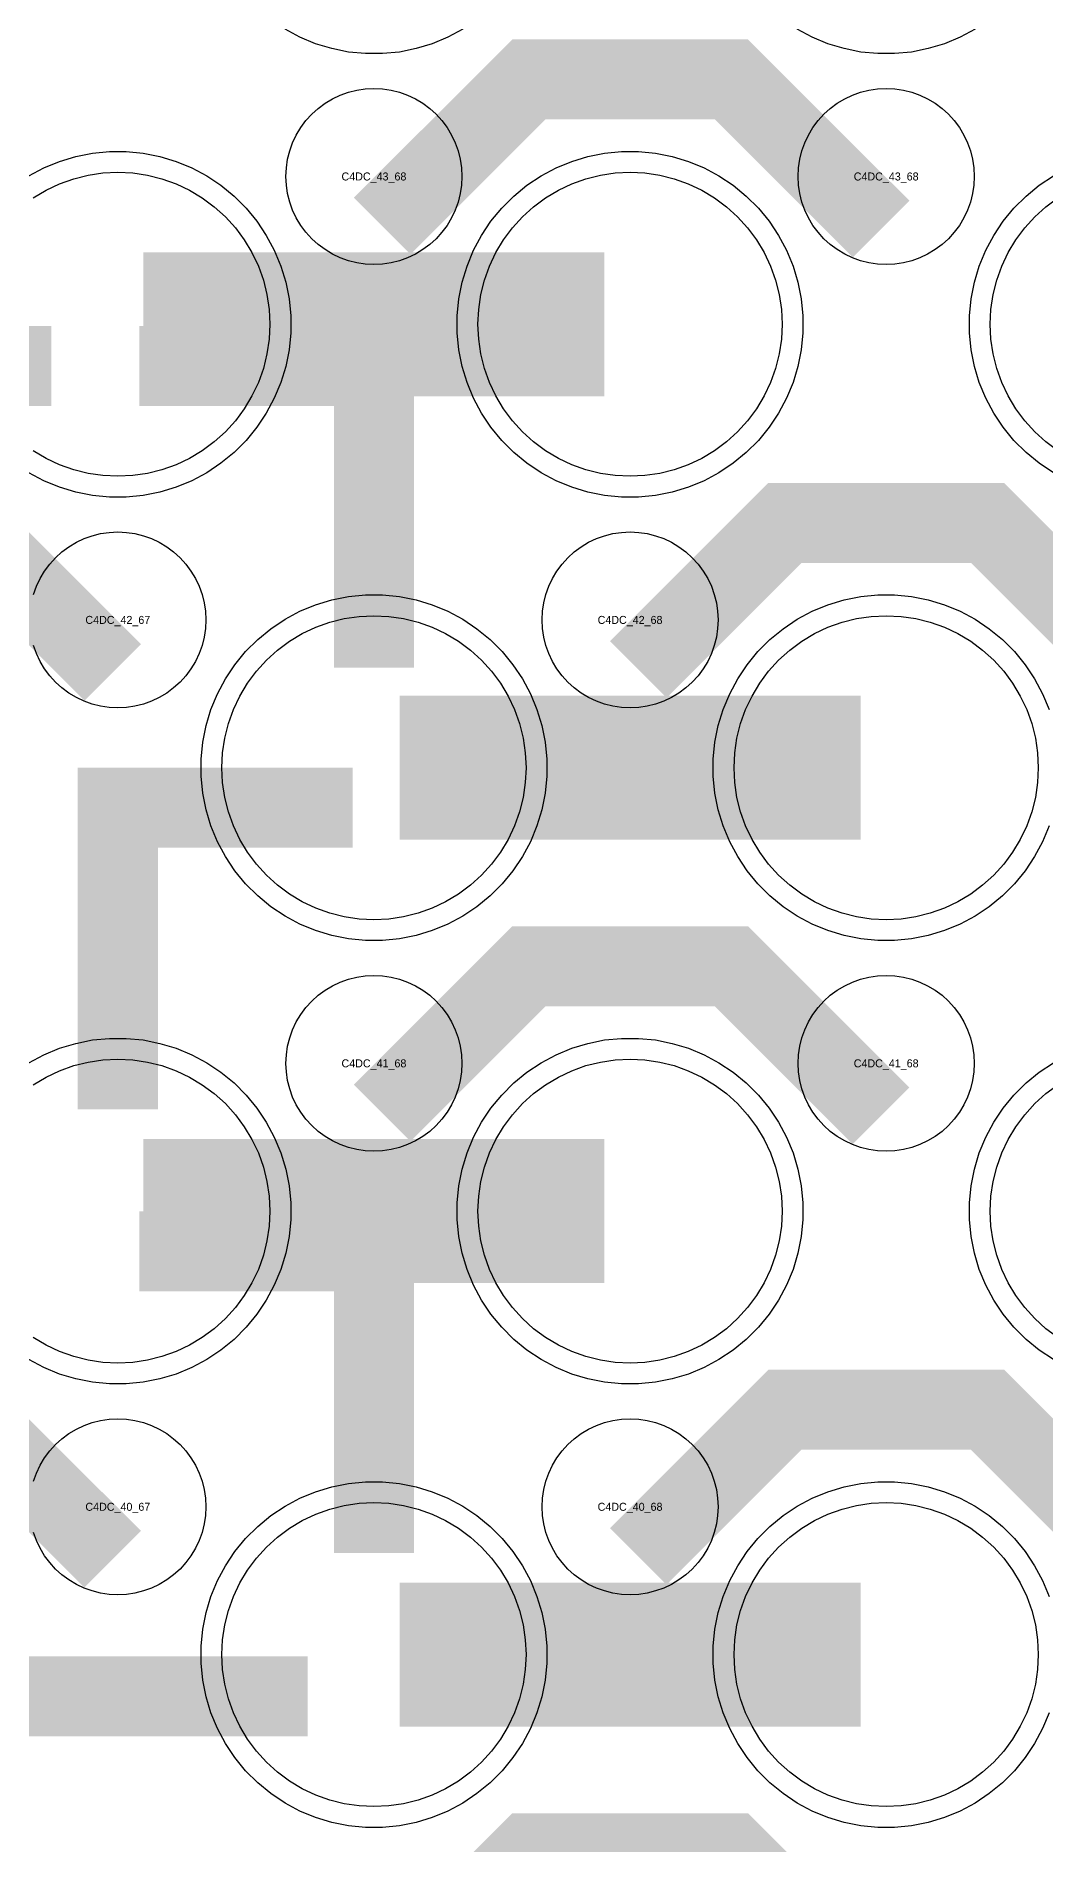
# Model space of a CAD drawing. Extents: x -11880 to 11880, y -14992 to 14992.
# Drawn here: x 9654 to 9970, y -9356 to -8791 of the extents above; entities that cross this region are included whole.
import ezdxf
from ezdxf.enums import TextEntityAlignment as Align

# ---------------------------------------------------------------- set-up
doc = ezdxf.new("R2010")
doc.units = 0
doc.header["$MEASUREMENT"] = 0
for name, color, linetype in [('GDS_775_DT_237', 138, 'CONTINUOUS'), ('RDL1_FS', 34, 'CONTINUOUS'), ('RDL_BS', 160, 'CONTINUOUS')]:
    doc.layers.add(name, color=color, linetype=linetype)

msp = doc.modelspace()

# ---------------------------------------------------------------- linework, layer by layer
at = {"layer": 'RDL1_FS'}
for points in [[(9653.605, -8841.808), (9657.605, -8839.41), (9661.819, -8837.418), (9666.209, -8835.846), (9670.732, -8834.714), (9675.343, -8834.03), (9680, -8833.801), (9684.657, -8834.03), (9689.268, -8834.714), (9693.791, -8835.846), (9698.181, -8837.418), (9702.395, -8839.41), (9706.395, -8841.808), (9710.14, -8844.586), (9713.594, -8847.716), (9716.724, -8851.17), (9719.502, -8854.915), (9721.9, -8858.915), (9723.892, -8863.129), (9725.464, -8867.519), (9726.596, -8872.042), (9727.28, -8876.653), (9727.509, -8881.31), (9727.28, -8885.967), (9726.596, -8890.578), (9725.464, -8895.101), (9723.892, -8899.491), (9721.9, -8903.705), (9719.502, -8907.705), (9716.724, -8911.45), (9713.594, -8914.904), (9710.14, -8918.034), (9706.395, -8920.812), (9702.395, -8923.21), (9698.181, -8925.202), (9693.791, -8926.774), (9689.268, -8927.906), (9684.657, -8928.59), (9680, -8928.819), (9675.343, -8928.59), (9670.732, -8927.906), (9666.209, -8926.774), (9661.819, -8925.202), (9657.605, -8923.21), (9653.605, -8920.812)], [(9973.605, -8920.812), (9969.86, -8918.034), (9966.406, -8914.904), (9963.276, -8911.45), (9960.498, -8907.705), (9958.1, -8903.705), (9956.108, -8899.491), (9954.536, -8895.101), (9953.404, -8890.578), (9952.72, -8885.967), (9952.491, -8881.31), (9952.72, -8876.653), (9953.404, -8872.042), (9954.536, -8867.519), (9956.108, -8863.129), (9958.1, -8858.915), (9960.498, -8854.915), (9963.276, -8851.17), (9966.406, -8847.716), (9969.86, -8844.586), (9973.605, -8841.808)], [(9653.605, -9118.933), (9657.605, -9116.535), (9661.819, -9114.543), (9666.209, -9112.971), (9670.732, -9111.839), (9675.343, -9111.155), (9680, -9110.926), (9684.657, -9111.155), (9689.268, -9111.839), (9693.791, -9112.971), (9698.181, -9114.543), (9702.395, -9116.535), (9706.395, -9118.933), (9710.14, -9121.711), (9713.594, -9124.841), (9716.724, -9128.295), (9719.502, -9132.04), (9721.9, -9136.04), (9723.892, -9140.254), (9725.464, -9144.644), (9726.596, -9149.167), (9727.28, -9153.778), (9727.509, -9158.435), (9727.28, -9163.092), (9726.596, -9167.703), (9725.464, -9172.226), (9723.892, -9176.616), (9721.9, -9180.83), (9719.502, -9184.83), (9716.724, -9188.575), (9713.594, -9192.029), (9710.14, -9195.159), (9706.395, -9197.937), (9702.395, -9200.335), (9698.181, -9202.327), (9693.791, -9203.899), (9689.268, -9205.031), (9684.657, -9205.715), (9680, -9205.944), (9675.343, -9205.715), (9670.732, -9205.031), (9666.209, -9203.899), (9661.819, -9202.327), (9657.605, -9200.335), (9653.605, -9197.937)], [(9973.605, -9197.937), (9969.86, -9195.159), (9966.406, -9192.029), (9963.276, -9188.575), (9960.498, -9184.83), (9958.1, -9180.83), (9956.108, -9176.616), (9954.536, -9172.226), (9953.404, -9167.703), (9952.72, -9163.092), (9952.491, -9158.435), (9952.72, -9153.778), (9953.404, -9149.167), (9954.536, -9144.644), (9956.108, -9140.254), (9958.1, -9136.04), (9960.498, -9132.04), (9963.276, -9128.295), (9966.406, -9124.841), (9969.86, -9121.711), (9973.605, -9118.933)]]:
    msp.add_lwpolyline(points, dxfattribs=at)
for points in [[(9840, -8928.819), (9835.343, -8928.59), (9830.732, -8927.906), (9826.209, -8926.774), (9821.819, -8925.202), (9817.605, -8923.21), (9813.605, -8920.812), (9809.86, -8918.034), (9806.406, -8914.904), (9803.276, -8911.45), (9800.498, -8907.705), (9798.1, -8903.705), (9796.108, -8899.491), (9794.536, -8895.101), (9793.404, -8890.578), (9792.72, -8885.967), (9792.491, -8881.31), (9792.72, -8876.653), (9793.404, -8872.042), (9794.536, -8867.519), (9796.108, -8863.129), (9798.1, -8858.915), (9800.498, -8854.915), (9803.276, -8851.17), (9806.406, -8847.716), (9809.86, -8844.586), (9813.605, -8841.808), (9817.605, -8839.41), (9821.819, -8837.418), (9826.209, -8835.846), (9830.732, -8834.714), (9835.343, -8834.03), (9840, -8833.801), (9844.657, -8834.03), (9849.268, -8834.714), (9853.791, -8835.846), (9858.181, -8837.418), (9862.395, -8839.41), (9866.395, -8841.808), (9870.14, -8844.586), (9873.594, -8847.716), (9876.724, -8851.17), (9879.502, -8854.915), (9881.9, -8858.915), (9883.892, -8863.129), (9885.464, -8867.519), (9886.596, -8872.042), (9887.28, -8876.653), (9887.509, -8881.31), (9887.28, -8885.967), (9886.596, -8890.578), (9885.464, -8895.101), (9883.892, -8899.491), (9881.9, -8903.705), (9879.502, -8907.705), (9876.724, -8911.45), (9873.594, -8914.904), (9870.14, -8918.034), (9866.395, -8920.812), (9862.395, -8923.21), (9858.181, -8925.202), (9853.791, -8926.774), (9849.268, -8927.906), (9844.657, -8928.59)], [(9760, -9067.384), (9755.343, -9067.155), (9750.732, -9066.471), (9746.209, -9065.339), (9741.819, -9063.767), (9737.605, -9061.775), (9733.605, -9059.377), (9729.86, -9056.599), (9726.406, -9053.469), (9723.276, -9050.015), (9720.498, -9046.27), (9718.1, -9042.27), (9716.108, -9038.056), (9714.536, -9033.666), (9713.404, -9029.143), (9712.72, -9024.532), (9712.491, -9019.875), (9712.72, -9015.218), (9713.404, -9010.607), (9714.536, -9006.084), (9716.108, -9001.694), (9718.1, -8997.48), (9720.498, -8993.48), (9723.276, -8989.735), (9726.406, -8986.281), (9729.86, -8983.151), (9733.605, -8980.373), (9737.605, -8977.975), (9741.819, -8975.983), (9746.209, -8974.411), (9750.732, -8973.279), (9755.343, -8972.595), (9760, -8972.366), (9764.657, -8972.595), (9769.268, -8973.279), (9773.791, -8974.411), (9778.181, -8975.983), (9782.395, -8977.975), (9786.395, -8980.373), (9790.14, -8983.151), (9793.594, -8986.281), (9796.724, -8989.735), (9799.502, -8993.48), (9801.9, -8997.48), (9803.892, -9001.694), (9805.464, -9006.084), (9806.596, -9010.607), (9807.28, -9015.218), (9807.509, -9019.875), (9807.28, -9024.532), (9806.596, -9029.143), (9805.464, -9033.666), (9803.892, -9038.056), (9801.9, -9042.27), (9799.502, -9046.27), (9796.724, -9050.015), (9793.594, -9053.469), (9790.14, -9056.599), (9786.395, -9059.377), (9782.395, -9061.775), (9778.181, -9063.767), (9773.791, -9065.339), (9769.268, -9066.471), (9764.657, -9067.155)], [(9920, -9067.384), (9915.343, -9067.155), (9910.732, -9066.471), (9906.209, -9065.339), (9901.819, -9063.767), (9897.605, -9061.775), (9893.605, -9059.377), (9889.86, -9056.599), (9886.406, -9053.469), (9883.276, -9050.015), (9880.498, -9046.27), (9878.1, -9042.27), (9876.108, -9038.056), (9874.536, -9033.666), (9873.404, -9029.143), (9872.72, -9024.532), (9872.491, -9019.875), (9872.72, -9015.218), (9873.404, -9010.607), (9874.536, -9006.084), (9876.108, -9001.694), (9878.1, -8997.48), (9880.498, -8993.48), (9883.276, -8989.735), (9886.406, -8986.281), (9889.86, -8983.151), (9893.605, -8980.373), (9897.605, -8977.975), (9901.819, -8975.983), (9906.209, -8974.411), (9910.732, -8973.279), (9915.343, -8972.595), (9920, -8972.366), (9924.657, -8972.595), (9929.268, -8973.279), (9933.791, -8974.411), (9938.181, -8975.983), (9942.395, -8977.975), (9946.395, -8980.373), (9950.14, -8983.151), (9953.594, -8986.281), (9956.724, -8989.735), (9959.502, -8993.48), (9961.9, -8997.48), (9963.892, -9001.694), (9965.464, -9006.084), (9966.596, -9010.607), (9967.28, -9015.218), (9967.509, -9019.875), (9967.28, -9024.532), (9966.596, -9029.143), (9965.464, -9033.666), (9963.892, -9038.056), (9961.9, -9042.27), (9959.502, -9046.27), (9956.724, -9050.015), (9953.594, -9053.469), (9950.14, -9056.599), (9946.395, -9059.377), (9942.395, -9061.775), (9938.181, -9063.767), (9933.791, -9065.339), (9929.268, -9066.471), (9924.657, -9067.155)], [(9840, -9205.944), (9835.343, -9205.715), (9830.732, -9205.031), (9826.209, -9203.899), (9821.819, -9202.327), (9817.605, -9200.335), (9813.605, -9197.937), (9809.86, -9195.159), (9806.406, -9192.029), (9803.276, -9188.575), (9800.498, -9184.83), (9798.1, -9180.83), (9796.108, -9176.616), (9794.536, -9172.226), (9793.404, -9167.703), (9792.72, -9163.092), (9792.491, -9158.435), (9792.72, -9153.778), (9793.404, -9149.167), (9794.536, -9144.644), (9796.108, -9140.254), (9798.1, -9136.04), (9800.498, -9132.04), (9803.276, -9128.295), (9806.406, -9124.841), (9809.86, -9121.711), (9813.605, -9118.933), (9817.605, -9116.535), (9821.819, -9114.543), (9826.209, -9112.971), (9830.732, -9111.839), (9835.343, -9111.155), (9840, -9110.926), (9844.657, -9111.155), (9849.268, -9111.839), (9853.791, -9112.971), (9858.181, -9114.543), (9862.395, -9116.535), (9866.395, -9118.933), (9870.14, -9121.711), (9873.594, -9124.841), (9876.724, -9128.295), (9879.502, -9132.04), (9881.9, -9136.04), (9883.892, -9140.254), (9885.464, -9144.644), (9886.596, -9149.167), (9887.28, -9153.778), (9887.509, -9158.435), (9887.28, -9163.092), (9886.596, -9167.703), (9885.464, -9172.226), (9883.892, -9176.616), (9881.9, -9180.83), (9879.502, -9184.83), (9876.724, -9188.575), (9873.594, -9192.029), (9870.14, -9195.159), (9866.395, -9197.937), (9862.395, -9200.335), (9858.181, -9202.327), (9853.791, -9203.899), (9849.268, -9205.031), (9844.657, -9205.715)], [(9760, -9344.509), (9755.343, -9344.28), (9750.732, -9343.596), (9746.209, -9342.464), (9741.819, -9340.892), (9737.605, -9338.9), (9733.605, -9336.502), (9729.86, -9333.724), (9726.406, -9330.594), (9723.276, -9327.14), (9720.498, -9323.395), (9718.1, -9319.395), (9716.108, -9315.181), (9714.536, -9310.791), (9713.404, -9306.268), (9712.72, -9301.657), (9712.491, -9297), (9712.72, -9292.343), (9713.404, -9287.732), (9714.536, -9283.209), (9716.108, -9278.819), (9718.1, -9274.605), (9720.498, -9270.605), (9723.276, -9266.86), (9726.406, -9263.406), (9729.86, -9260.276), (9733.605, -9257.498), (9737.605, -9255.1), (9741.819, -9253.108), (9746.209, -9251.536), (9750.732, -9250.404), (9755.343, -9249.72), (9760, -9249.491), (9764.657, -9249.72), (9769.268, -9250.404), (9773.791, -9251.536), (9778.181, -9253.108), (9782.395, -9255.1), (9786.395, -9257.498), (9790.14, -9260.276), (9793.594, -9263.406), (9796.724, -9266.86), (9799.502, -9270.605), (9801.9, -9274.605), (9803.892, -9278.819), (9805.464, -9283.209), (9806.596, -9287.732), (9807.28, -9292.343), (9807.509, -9297), (9807.28, -9301.657), (9806.596, -9306.268), (9805.464, -9310.791), (9803.892, -9315.181), (9801.9, -9319.395), (9799.502, -9323.395), (9796.724, -9327.14), (9793.594, -9330.594), (9790.14, -9333.724), (9786.395, -9336.502), (9782.395, -9338.9), (9778.181, -9340.892), (9773.791, -9342.464), (9769.268, -9343.596), (9764.657, -9344.28)], [(9920, -9344.509), (9915.343, -9344.28), (9910.732, -9343.596), (9906.209, -9342.464), (9901.819, -9340.892), (9897.605, -9338.9), (9893.605, -9336.502), (9889.86, -9333.724), (9886.406, -9330.594), (9883.276, -9327.14), (9880.498, -9323.395), (9878.1, -9319.395), (9876.108, -9315.181), (9874.536, -9310.791), (9873.404, -9306.268), (9872.72, -9301.657), (9872.491, -9297), (9872.72, -9292.343), (9873.404, -9287.732), (9874.536, -9283.209), (9876.108, -9278.819), (9878.1, -9274.605), (9880.498, -9270.605), (9883.276, -9266.86), (9886.406, -9263.406), (9889.86, -9260.276), (9893.605, -9257.498), (9897.605, -9255.1), (9901.819, -9253.108), (9906.209, -9251.536), (9910.732, -9250.404), (9915.343, -9249.72), (9920, -9249.491), (9924.657, -9249.72), (9929.268, -9250.404), (9933.791, -9251.536), (9938.181, -9253.108), (9942.395, -9255.1), (9946.395, -9257.498), (9950.14, -9260.276), (9953.594, -9263.406), (9956.724, -9266.86), (9959.502, -9270.605), (9961.9, -9274.605), (9963.892, -9278.819), (9965.464, -9283.209), (9966.596, -9287.732), (9967.28, -9292.343), (9967.509, -9297), (9967.28, -9301.657), (9966.596, -9306.268), (9965.464, -9310.791), (9963.892, -9315.181), (9961.9, -9319.395), (9959.502, -9323.395), (9956.724, -9327.14), (9953.594, -9330.594), (9950.14, -9333.724), (9946.395, -9336.502), (9942.395, -9338.9), (9938.181, -9340.892), (9933.791, -9342.464), (9929.268, -9343.596), (9924.657, -9344.28)]]:
    msp.add_lwpolyline(points, close=True, dxfattribs=at)
for points in [[(9688.002, -8881.31, 45, 45, 0), (9760.002, -8881.31, 45, 45, 0)], [(9760.002, -8881.31, 45, 45, 0), (9832.002, -8881.31, 45, 45, 0)], [(9768.002, -9019.875, 45, 45, 0), (9840.002, -9019.875, 45, 45, 0)], [(9840.002, -9019.875, 45, 45, 0), (9912.002, -9019.875, 45, 45, 0)], [(9688.002, -9158.435, 45, 45, 0), (9760.002, -9158.435, 45, 45, 0)], [(9760.002, -9158.435, 45, 45, 0), (9832.002, -9158.435, 45, 45, 0)], [(9768.002, -9297, 45, 45, 0), (9840.002, -9297, 45, 45, 0)], [(9840.002, -9297, 45, 45, 0), (9912.002, -9297, 45, 45, 0)]]:
    msp.add_lwpolyline(points, format="xyseb", dxfattribs=at)
at = {"layer": 'RDL_BS'}
for points in [[(9787.777, -8789.128), (9783.115, -8791.62), (9778.205, -8793.651), (9773.165, -8795.182), (9767.938, -8796.228), (9762.644, -8796.745), (9757.356, -8796.745), (9752.062, -8796.228), (9746.835, -8795.182), (9741.795, -8793.651), (9736.885, -8791.62), (9732.223, -8789.128)], [(9947.777, -8789.128), (9943.115, -8791.62), (9938.205, -8793.651), (9933.165, -8795.182), (9927.938, -8796.228), (9922.644, -8796.745), (9917.356, -8796.745), (9912.062, -8796.228), (9906.835, -8795.182), (9901.795, -8793.651), (9896.885, -8791.62), (9892.223, -8789.128)], [(9652.223, -8834.927), (9656.885, -8832.435), (9661.795, -8830.404), (9666.835, -8828.873), (9672.062, -8827.827), (9677.356, -8827.31), (9682.644, -8827.31), (9687.938, -8827.827), (9693.165, -8828.873), (9698.205, -8830.404), (9703.115, -8832.435), (9707.777, -8834.927), (9712.191, -8837.874), (9716.292, -8841.236), (9720.074, -8845.018), (9723.436, -8849.119), (9726.383, -8853.533), (9728.875, -8858.195), (9730.906, -8863.105), (9732.437, -8868.145), (9733.483, -8873.372), (9734, -8878.666), (9734, -8883.954), (9733.483, -8889.248), (9732.437, -8894.475), (9730.906, -8899.515), (9728.875, -8904.425), (9726.383, -8909.087), (9723.436, -8913.501), (9720.074, -8917.602), (9716.292, -8921.384), (9712.191, -8924.746), (9707.777, -8927.693), (9703.115, -8930.185), (9698.205, -8932.216), (9693.165, -8933.747), (9687.938, -8934.793), (9682.644, -8935.31), (9677.356, -8935.31), (9672.062, -8934.793), (9666.835, -8933.747), (9661.795, -8932.216), (9656.885, -8930.185), (9652.223, -8927.693)], [(9972.223, -8927.693), (9967.809, -8924.746), (9963.708, -8921.384), (9959.926, -8917.602), (9956.564, -8913.501), (9953.617, -8909.087), (9951.125, -8904.425), (9949.094, -8899.515), (9947.563, -8894.475), (9946.517, -8889.248), (9946, -8883.954), (9946, -8878.666), (9946.517, -8873.372), (9947.563, -8868.145), (9949.094, -8863.105), (9951.125, -8858.195), (9953.617, -8853.533), (9956.564, -8849.119), (9959.926, -8845.018), (9963.708, -8841.236), (9967.809, -8837.874), (9972.223, -8834.927)], [(9653.691, -8965.703), (9654.598, -8963.168), (9655.75, -8960.731), (9657.143, -8958.407), (9658.746, -8956.244), (9660.558, -8954.245), (9662.557, -8952.433), (9664.72, -8950.83), (9667.044, -8949.437), (9669.481, -8948.285), (9672.016, -8947.378), (9674.635, -8946.721), (9677.307, -8946.325), (9680, -8946.193), (9682.693, -8946.325), (9685.365, -8946.721), (9687.984, -8947.378), (9690.519, -8948.285), (9692.956, -8949.437), (9695.28, -8950.83), (9697.443, -8952.433), (9699.442, -8954.245), (9701.254, -8956.244), (9702.857, -8958.407), (9704.25, -8960.731), (9705.402, -8963.168), (9706.309, -8965.703), (9706.966, -8968.322), (9707.362, -8970.994), (9707.494, -8973.687), (9707.362, -8976.38), (9706.966, -8979.052), (9706.309, -8981.671), (9705.402, -8984.206), (9704.25, -8986.643), (9702.857, -8988.967), (9701.254, -8991.13), (9699.442, -8993.129), (9697.443, -8994.941), (9695.28, -8996.544), (9692.956, -8997.937), (9690.519, -8999.089), (9687.984, -8999.996), (9685.365, -9000.653), (9682.693, -9001.049), (9680, -9001.181), (9677.307, -9001.049), (9674.635, -9000.653), (9672.016, -8999.996), (9669.481, -8999.089), (9667.044, -8997.937), (9664.72, -8996.544), (9662.557, -8994.941), (9660.558, -8993.129), (9658.746, -8991.13), (9657.143, -8988.967), (9655.75, -8986.643), (9654.598, -8984.206), (9653.691, -8981.671)], [(9970.906, -9038.08), (9968.875, -9042.99), (9966.383, -9047.652), (9963.436, -9052.066), (9960.074, -9056.167), (9956.292, -9059.949), (9952.191, -9063.311), (9947.777, -9066.258), (9943.115, -9068.75), (9938.205, -9070.781), (9933.165, -9072.312), (9927.938, -9073.358), (9922.644, -9073.875), (9917.356, -9073.875), (9912.062, -9073.358), (9906.835, -9072.312), (9901.795, -9070.781), (9896.885, -9068.75), (9892.223, -9066.258), (9887.809, -9063.311), (9883.708, -9059.949), (9879.926, -9056.167), (9876.564, -9052.066), (9873.617, -9047.652), (9871.125, -9042.99), (9869.094, -9038.08), (9867.563, -9033.04), (9866.517, -9027.813), (9866, -9022.519), (9866, -9017.231), (9866.517, -9011.937), (9867.563, -9006.71), (9869.094, -9001.67), (9871.125, -8996.76), (9873.617, -8992.098), (9876.564, -8987.684), (9879.926, -8983.583), (9883.708, -8979.801), (9887.809, -8976.439), (9892.223, -8973.492), (9896.885, -8971), (9901.795, -8968.969), (9906.835, -8967.438), (9912.062, -8966.392), (9917.356, -8965.875), (9922.644, -8965.875), (9927.938, -8966.392), (9933.165, -8967.438), (9938.205, -8968.969), (9943.115, -8971), (9947.777, -8973.492), (9952.191, -8976.439), (9956.292, -8979.801), (9960.074, -8983.583), (9963.436, -8987.684), (9966.383, -8992.098), (9968.875, -8996.76), (9970.906, -9001.67)], [(9652.223, -9112.052), (9656.885, -9109.56), (9661.795, -9107.529), (9666.835, -9105.998), (9672.062, -9104.952), (9677.356, -9104.435), (9682.644, -9104.435), (9687.938, -9104.952), (9693.165, -9105.998), (9698.205, -9107.529), (9703.115, -9109.56), (9707.777, -9112.052), (9712.191, -9114.999), (9716.292, -9118.361), (9720.074, -9122.143), (9723.436, -9126.244), (9726.383, -9130.658), (9728.875, -9135.32), (9730.906, -9140.23), (9732.437, -9145.27), (9733.483, -9150.497), (9734, -9155.791), (9734, -9161.079), (9733.483, -9166.373), (9732.437, -9171.6), (9730.906, -9176.64), (9728.875, -9181.55), (9726.383, -9186.212), (9723.436, -9190.626), (9720.074, -9194.727), (9716.292, -9198.509), (9712.191, -9201.871), (9707.777, -9204.818), (9703.115, -9207.31), (9698.205, -9209.341), (9693.165, -9210.872), (9687.938, -9211.918), (9682.644, -9212.435), (9677.356, -9212.435), (9672.062, -9211.918), (9666.835, -9210.872), (9661.795, -9209.341), (9656.885, -9207.31), (9652.223, -9204.818)], [(9972.223, -9204.818), (9967.809, -9201.871), (9963.708, -9198.509), (9959.926, -9194.727), (9956.564, -9190.626), (9953.617, -9186.212), (9951.125, -9181.55), (9949.094, -9176.64), (9947.563, -9171.6), (9946.517, -9166.373), (9946, -9161.079), (9946, -9155.791), (9946.517, -9150.497), (9947.563, -9145.27), (9949.094, -9140.23), (9951.125, -9135.32), (9953.617, -9130.658), (9956.564, -9126.244), (9959.926, -9122.143), (9963.708, -9118.361), (9967.809, -9114.999), (9972.223, -9112.052)], [(9653.691, -9242.828), (9654.598, -9240.293), (9655.75, -9237.856), (9657.143, -9235.532), (9658.746, -9233.369), (9660.558, -9231.37), (9662.557, -9229.558), (9664.72, -9227.955), (9667.044, -9226.562), (9669.481, -9225.41), (9672.016, -9224.503), (9674.635, -9223.846), (9677.307, -9223.45), (9680, -9223.318), (9682.693, -9223.45), (9685.365, -9223.846), (9687.984, -9224.503), (9690.519, -9225.41), (9692.956, -9226.562), (9695.28, -9227.955), (9697.443, -9229.558), (9699.442, -9231.37), (9701.254, -9233.369), (9702.857, -9235.532), (9704.25, -9237.856), (9705.402, -9240.293), (9706.309, -9242.828), (9706.966, -9245.447), (9707.362, -9248.119), (9707.494, -9250.812), (9707.362, -9253.505), (9706.966, -9256.177), (9706.309, -9258.796), (9705.402, -9261.331), (9704.25, -9263.768), (9702.857, -9266.092), (9701.254, -9268.255), (9699.442, -9270.254), (9697.443, -9272.066), (9695.28, -9273.669), (9692.956, -9275.062), (9690.519, -9276.214), (9687.984, -9277.121), (9685.365, -9277.778), (9682.693, -9278.174), (9680, -9278.306), (9677.307, -9278.174), (9674.635, -9277.778), (9672.016, -9277.121), (9669.481, -9276.214), (9667.044, -9275.062), (9664.72, -9273.669), (9662.557, -9272.066), (9660.558, -9270.254), (9658.746, -9268.255), (9657.143, -9266.092), (9655.75, -9263.768), (9654.598, -9261.331), (9653.691, -9258.796)], [(9970.906, -9315.205), (9968.875, -9320.115), (9966.383, -9324.777), (9963.436, -9329.191), (9960.074, -9333.292), (9956.292, -9337.074), (9952.191, -9340.436), (9947.777, -9343.383), (9943.115, -9345.875), (9938.205, -9347.906), (9933.165, -9349.437), (9927.938, -9350.483), (9922.644, -9351), (9917.356, -9351), (9912.062, -9350.483), (9906.835, -9349.437), (9901.795, -9347.906), (9896.885, -9345.875), (9892.223, -9343.383), (9887.809, -9340.436), (9883.708, -9337.074), (9879.926, -9333.292), (9876.564, -9329.191), (9873.617, -9324.777), (9871.125, -9320.115), (9869.094, -9315.205), (9867.563, -9310.165), (9866.517, -9304.938), (9866, -9299.644), (9866, -9294.356), (9866.517, -9289.062), (9867.563, -9283.835), (9869.094, -9278.795), (9871.125, -9273.885), (9873.617, -9269.223), (9876.564, -9264.809), (9879.926, -9260.708), (9883.708, -9256.926), (9887.809, -9253.564), (9892.223, -9250.617), (9896.885, -9248.125), (9901.795, -9246.094), (9906.835, -9244.563), (9912.062, -9243.517), (9917.356, -9243), (9922.644, -9243), (9927.938, -9243.517), (9933.165, -9244.563), (9938.205, -9246.094), (9943.115, -9248.125), (9947.777, -9250.617), (9952.191, -9253.564), (9956.292, -9256.926), (9960.074, -9260.708), (9963.436, -9264.809), (9966.383, -9269.223), (9968.875, -9273.885), (9970.906, -9278.795)]]:
    msp.add_lwpolyline(points, dxfattribs=at)
for points in [[(9762.562, -8850.624, 25, 25, 0), (9808.377, -8804.809, 25, 25, 0), (9841.93, -8804.809, 25, 25, 0)], [(9918.401, -8851.523, 25, 25, 0), (9871.687, -8804.809, 25, 25, 0), (9841.929, -8804.809, 25, 25, 0)], [(9760, -8988.595, 25, 25, 0), (9760, -8881.818, 25, 25, 0)], [(9550.016, -8894.323, 25, 25, 0), (9659.281, -8894.323, 25, 25, 0)], [(9772.5, -8894.318, 25, 25, 0), (9686.667, -8894.318, 25, 25, 0)], [(9732.944, -8894.318, 25, 25, 0), (9691.74, -8894.318, 25, 25, 0)], [(9760, -8912.287, 25, 25, 0), (9760, -8957.907, 25, 25, 0)], [(9678.401, -8990.088, 25, 25, 0), (9631.687, -8943.374, 25, 25, 0), (9601.929, -8943.374, 25, 25, 0)], [(9842.562, -8989.189, 25, 25, 0), (9888.377, -8943.374, 25, 25, 0), (9921.93, -8943.374, 25, 25, 0)], [(9998.401, -8990.088, 25, 25, 0), (9951.687, -8943.374, 25, 25, 0), (9921.929, -8943.374, 25, 25, 0)], [(9680, -9126.647, 25, 25, 0), (9680, -9019.87, 25, 25, 0)], [(9667.5, -9032.37, 25, 25, 0), (9753.333, -9032.37, 25, 25, 0)], [(9707.056, -9032.37, 25, 25, 0), (9748.26, -9032.37, 25, 25, 0)], [(9680, -9050.339, 25, 25, 0), (9680, -9095.959, 25, 25, 0)], [(9762.562, -9127.749, 25, 25, 0), (9808.377, -9081.934, 25, 25, 0), (9841.93, -9081.934, 25, 25, 0)], [(9918.401, -9128.648, 25, 25, 0), (9871.687, -9081.934, 25, 25, 0), (9841.929, -9081.934, 25, 25, 0)], [(9760, -9265.262, 25, 25, 0), (9760, -9158.485, 25, 25, 0)], [(9772.5, -9170.985, 25, 25, 0), (9686.667, -9170.985, 25, 25, 0)], [(9732.944, -9170.985, 25, 25, 0), (9691.74, -9170.985, 25, 25, 0)], [(9760, -9188.954, 25, 25, 0), (9760, -9234.574, 25, 25, 0)], [(9678.401, -9267.213, 25, 25, 0), (9631.687, -9220.499, 25, 25, 0), (9601.929, -9220.499, 25, 25, 0)], [(9842.562, -9266.314, 25, 25, 0), (9888.377, -9220.499, 25, 25, 0), (9921.93, -9220.499, 25, 25, 0)], [(9998.401, -9267.213, 25, 25, 0), (9951.687, -9220.499, 25, 25, 0), (9921.929, -9220.499, 25, 25, 0)], [(9630.016, -9310.013, 25, 25, 0), (9739.281, -9310.013, 25, 25, 0)], [(9762.562, -9404.879, 25, 25, 0), (9808.377, -9359.064, 25, 25, 0), (9841.93, -9359.064, 25, 25, 0)], [(9918.401, -9405.778, 25, 25, 0), (9871.687, -9359.064, 25, 25, 0), (9841.929, -9359.064, 25, 25, 0)]]:
    msp.add_lwpolyline(points, format="xyseb", dxfattribs=at)
for points in [[(9760, -8862.616), (9757.307, -8862.484), (9754.635, -8862.088), (9752.016, -8861.431), (9749.481, -8860.524), (9747.044, -8859.372), (9744.72, -8857.979), (9742.557, -8856.376), (9740.558, -8854.564), (9738.746, -8852.565), (9737.143, -8850.402), (9735.75, -8848.078), (9734.598, -8845.641), (9733.691, -8843.106), (9733.034, -8840.487), (9732.638, -8837.815), (9732.506, -8835.122), (9732.638, -8832.429), (9733.034, -8829.757), (9733.691, -8827.138), (9734.598, -8824.603), (9735.75, -8822.166), (9737.143, -8819.842), (9738.746, -8817.679), (9740.558, -8815.68), (9742.557, -8813.868), (9744.72, -8812.265), (9747.044, -8810.872), (9749.481, -8809.72), (9752.016, -8808.813), (9754.635, -8808.156), (9757.307, -8807.76), (9760, -8807.628), (9762.693, -8807.76), (9765.365, -8808.156), (9767.984, -8808.813), (9770.519, -8809.72), (9772.956, -8810.872), (9775.28, -8812.265), (9777.443, -8813.868), (9779.442, -8815.68), (9781.254, -8817.679), (9782.857, -8819.842), (9784.25, -8822.166), (9785.402, -8824.603), (9786.309, -8827.138), (9786.966, -8829.757), (9787.362, -8832.429), (9787.494, -8835.122), (9787.362, -8837.815), (9786.966, -8840.487), (9786.309, -8843.106), (9785.402, -8845.641), (9784.25, -8848.078), (9782.857, -8850.402), (9781.254, -8852.565), (9779.442, -8854.564), (9777.443, -8856.376), (9775.28, -8857.979), (9772.956, -8859.372), (9770.519, -8860.524), (9767.984, -8861.431), (9765.365, -8862.088), (9762.693, -8862.484)], [(9920, -8862.616), (9917.307, -8862.484), (9914.635, -8862.088), (9912.016, -8861.431), (9909.481, -8860.524), (9907.044, -8859.372), (9904.72, -8857.979), (9902.557, -8856.376), (9900.558, -8854.564), (9898.746, -8852.565), (9897.143, -8850.402), (9895.75, -8848.078), (9894.598, -8845.641), (9893.691, -8843.106), (9893.034, -8840.487), (9892.638, -8837.815), (9892.506, -8835.122), (9892.638, -8832.429), (9893.034, -8829.757), (9893.691, -8827.138), (9894.598, -8824.603), (9895.75, -8822.166), (9897.143, -8819.842), (9898.746, -8817.679), (9900.558, -8815.68), (9902.557, -8813.868), (9904.72, -8812.265), (9907.044, -8810.872), (9909.481, -8809.72), (9912.016, -8808.813), (9914.635, -8808.156), (9917.307, -8807.76), (9920, -8807.628), (9922.693, -8807.76), (9925.365, -8808.156), (9927.984, -8808.813), (9930.519, -8809.72), (9932.956, -8810.872), (9935.28, -8812.265), (9937.443, -8813.868), (9939.442, -8815.68), (9941.254, -8817.679), (9942.857, -8819.842), (9944.25, -8822.166), (9945.402, -8824.603), (9946.309, -8827.138), (9946.966, -8829.757), (9947.362, -8832.429), (9947.494, -8835.122), (9947.362, -8837.815), (9946.966, -8840.487), (9946.309, -8843.106), (9945.402, -8845.641), (9944.25, -8848.078), (9942.857, -8850.402), (9941.254, -8852.565), (9939.442, -8854.564), (9937.443, -8856.376), (9935.28, -8857.979), (9932.956, -8859.372), (9930.519, -8860.524), (9927.984, -8861.431), (9925.365, -8862.088), (9922.693, -8862.484)], [(9837.356, -8935.31), (9832.062, -8934.793), (9826.835, -8933.747), (9821.795, -8932.216), (9816.885, -8930.185), (9812.223, -8927.693), (9807.809, -8924.746), (9803.708, -8921.384), (9799.926, -8917.602), (9796.564, -8913.501), (9793.617, -8909.087), (9791.125, -8904.425), (9789.094, -8899.515), (9787.563, -8894.475), (9786.517, -8889.248), (9786, -8883.954), (9786, -8878.666), (9786.517, -8873.372), (9787.563, -8868.145), (9789.094, -8863.105), (9791.125, -8858.195), (9793.617, -8853.533), (9796.564, -8849.119), (9799.926, -8845.018), (9803.708, -8841.236), (9807.809, -8837.874), (9812.223, -8834.927), (9816.885, -8832.435), (9821.795, -8830.404), (9826.835, -8828.873), (9832.062, -8827.827), (9837.356, -8827.31), (9842.644, -8827.31), (9847.938, -8827.827), (9853.165, -8828.873), (9858.205, -8830.404), (9863.115, -8832.435), (9867.777, -8834.927), (9872.191, -8837.874), (9876.292, -8841.236), (9880.074, -8845.018), (9883.436, -8849.119), (9886.383, -8853.533), (9888.875, -8858.195), (9890.906, -8863.105), (9892.437, -8868.145), (9893.483, -8873.372), (9894, -8878.666), (9894, -8883.954), (9893.483, -8889.248), (9892.437, -8894.475), (9890.906, -8899.515), (9888.875, -8904.425), (9886.383, -8909.087), (9883.436, -8913.501), (9880.074, -8917.602), (9876.292, -8921.384), (9872.191, -8924.746), (9867.777, -8927.693), (9863.115, -8930.185), (9858.205, -8932.216), (9853.165, -8933.747), (9847.938, -8934.793), (9842.644, -8935.31)], [(9840, -9001.181), (9837.307, -9001.049), (9834.635, -9000.653), (9832.016, -8999.996), (9829.481, -8999.089), (9827.044, -8997.937), (9824.72, -8996.544), (9822.557, -8994.941), (9820.558, -8993.129), (9818.746, -8991.13), (9817.143, -8988.967), (9815.75, -8986.643), (9814.598, -8984.206), (9813.691, -8981.671), (9813.034, -8979.052), (9812.638, -8976.38), (9812.506, -8973.687), (9812.638, -8970.994), (9813.034, -8968.322), (9813.691, -8965.703), (9814.598, -8963.168), (9815.75, -8960.731), (9817.143, -8958.407), (9818.746, -8956.244), (9820.558, -8954.245), (9822.557, -8952.433), (9824.72, -8950.83), (9827.044, -8949.437), (9829.481, -8948.285), (9832.016, -8947.378), (9834.635, -8946.721), (9837.307, -8946.325), (9840, -8946.193), (9842.693, -8946.325), (9845.365, -8946.721), (9847.984, -8947.378), (9850.519, -8948.285), (9852.956, -8949.437), (9855.28, -8950.83), (9857.443, -8952.433), (9859.442, -8954.245), (9861.254, -8956.244), (9862.857, -8958.407), (9864.25, -8960.731), (9865.402, -8963.168), (9866.309, -8965.703), (9866.966, -8968.322), (9867.362, -8970.994), (9867.494, -8973.687), (9867.362, -8976.38), (9866.966, -8979.052), (9866.309, -8981.671), (9865.402, -8984.206), (9864.25, -8986.643), (9862.857, -8988.967), (9861.254, -8991.13), (9859.442, -8993.129), (9857.443, -8994.941), (9855.28, -8996.544), (9852.956, -8997.937), (9850.519, -8999.089), (9847.984, -8999.996), (9845.365, -9000.653), (9842.693, -9001.049)], [(9757.356, -9073.875), (9752.062, -9073.358), (9746.835, -9072.312), (9741.795, -9070.781), (9736.885, -9068.75), (9732.223, -9066.258), (9727.809, -9063.311), (9723.708, -9059.949), (9719.926, -9056.167), (9716.564, -9052.066), (9713.617, -9047.652), (9711.125, -9042.99), (9709.094, -9038.08), (9707.563, -9033.04), (9706.517, -9027.813), (9706, -9022.519), (9706, -9017.231), (9706.517, -9011.937), (9707.563, -9006.71), (9709.094, -9001.67), (9711.125, -8996.76), (9713.617, -8992.098), (9716.564, -8987.684), (9719.926, -8983.583), (9723.708, -8979.801), (9727.809, -8976.439), (9732.223, -8973.492), (9736.885, -8971), (9741.795, -8968.969), (9746.835, -8967.438), (9752.062, -8966.392), (9757.356, -8965.875), (9762.644, -8965.875), (9767.938, -8966.392), (9773.165, -8967.438), (9778.205, -8968.969), (9783.115, -8971), (9787.777, -8973.492), (9792.191, -8976.439), (9796.292, -8979.801), (9800.074, -8983.583), (9803.436, -8987.684), (9806.383, -8992.098), (9808.875, -8996.76), (9810.906, -9001.67), (9812.437, -9006.71), (9813.483, -9011.937), (9814, -9017.231), (9814, -9022.519), (9813.483, -9027.813), (9812.437, -9033.04), (9810.906, -9038.08), (9808.875, -9042.99), (9806.383, -9047.652), (9803.436, -9052.066), (9800.074, -9056.167), (9796.292, -9059.949), (9792.191, -9063.311), (9787.777, -9066.258), (9783.115, -9068.75), (9778.205, -9070.781), (9773.165, -9072.312), (9767.938, -9073.358), (9762.644, -9073.875)], [(9760, -9139.741), (9757.307, -9139.609), (9754.635, -9139.213), (9752.016, -9138.556), (9749.481, -9137.649), (9747.044, -9136.497), (9744.72, -9135.104), (9742.557, -9133.501), (9740.558, -9131.689), (9738.746, -9129.69), (9737.143, -9127.527), (9735.75, -9125.203), (9734.598, -9122.766), (9733.691, -9120.231), (9733.034, -9117.612), (9732.638, -9114.94), (9732.506, -9112.247), (9732.638, -9109.554), (9733.034, -9106.882), (9733.691, -9104.263), (9734.598, -9101.728), (9735.75, -9099.291), (9737.143, -9096.967), (9738.746, -9094.804), (9740.558, -9092.805), (9742.557, -9090.993), (9744.72, -9089.39), (9747.044, -9087.997), (9749.481, -9086.845), (9752.016, -9085.938), (9754.635, -9085.281), (9757.307, -9084.885), (9760, -9084.753), (9762.693, -9084.885), (9765.365, -9085.281), (9767.984, -9085.938), (9770.519, -9086.845), (9772.956, -9087.997), (9775.28, -9089.39), (9777.443, -9090.993), (9779.442, -9092.805), (9781.254, -9094.804), (9782.857, -9096.967), (9784.25, -9099.291), (9785.402, -9101.728), (9786.309, -9104.263), (9786.966, -9106.882), (9787.362, -9109.554), (9787.494, -9112.247), (9787.362, -9114.94), (9786.966, -9117.612), (9786.309, -9120.231), (9785.402, -9122.766), (9784.25, -9125.203), (9782.857, -9127.527), (9781.254, -9129.69), (9779.442, -9131.689), (9777.443, -9133.501), (9775.28, -9135.104), (9772.956, -9136.497), (9770.519, -9137.649), (9767.984, -9138.556), (9765.365, -9139.213), (9762.693, -9139.609)], [(9920, -9139.741), (9917.307, -9139.609), (9914.635, -9139.213), (9912.016, -9138.556), (9909.481, -9137.649), (9907.044, -9136.497), (9904.72, -9135.104), (9902.557, -9133.501), (9900.558, -9131.689), (9898.746, -9129.69), (9897.143, -9127.527), (9895.75, -9125.203), (9894.598, -9122.766), (9893.691, -9120.231), (9893.034, -9117.612), (9892.638, -9114.94), (9892.506, -9112.247), (9892.638, -9109.554), (9893.034, -9106.882), (9893.691, -9104.263), (9894.598, -9101.728), (9895.75, -9099.291), (9897.143, -9096.967), (9898.746, -9094.804), (9900.558, -9092.805), (9902.557, -9090.993), (9904.72, -9089.39), (9907.044, -9087.997), (9909.481, -9086.845), (9912.016, -9085.938), (9914.635, -9085.281), (9917.307, -9084.885), (9920, -9084.753), (9922.693, -9084.885), (9925.365, -9085.281), (9927.984, -9085.938), (9930.519, -9086.845), (9932.956, -9087.997), (9935.28, -9089.39), (9937.443, -9090.993), (9939.442, -9092.805), (9941.254, -9094.804), (9942.857, -9096.967), (9944.25, -9099.291), (9945.402, -9101.728), (9946.309, -9104.263), (9946.966, -9106.882), (9947.362, -9109.554), (9947.494, -9112.247), (9947.362, -9114.94), (9946.966, -9117.612), (9946.309, -9120.231), (9945.402, -9122.766), (9944.25, -9125.203), (9942.857, -9127.527), (9941.254, -9129.69), (9939.442, -9131.689), (9937.443, -9133.501), (9935.28, -9135.104), (9932.956, -9136.497), (9930.519, -9137.649), (9927.984, -9138.556), (9925.365, -9139.213), (9922.693, -9139.609)], [(9837.356, -9212.435), (9832.062, -9211.918), (9826.835, -9210.872), (9821.795, -9209.341), (9816.885, -9207.31), (9812.223, -9204.818), (9807.809, -9201.871), (9803.708, -9198.509), (9799.926, -9194.727), (9796.564, -9190.626), (9793.617, -9186.212), (9791.125, -9181.55), (9789.094, -9176.64), (9787.563, -9171.6), (9786.517, -9166.373), (9786, -9161.079), (9786, -9155.791), (9786.517, -9150.497), (9787.563, -9145.27), (9789.094, -9140.23), (9791.125, -9135.32), (9793.617, -9130.658), (9796.564, -9126.244), (9799.926, -9122.143), (9803.708, -9118.361), (9807.809, -9114.999), (9812.223, -9112.052), (9816.885, -9109.56), (9821.795, -9107.529), (9826.835, -9105.998), (9832.062, -9104.952), (9837.356, -9104.435), (9842.644, -9104.435), (9847.938, -9104.952), (9853.165, -9105.998), (9858.205, -9107.529), (9863.115, -9109.56), (9867.777, -9112.052), (9872.191, -9114.999), (9876.292, -9118.361), (9880.074, -9122.143), (9883.436, -9126.244), (9886.383, -9130.658), (9888.875, -9135.32), (9890.906, -9140.23), (9892.437, -9145.27), (9893.483, -9150.497), (9894, -9155.791), (9894, -9161.079), (9893.483, -9166.373), (9892.437, -9171.6), (9890.906, -9176.64), (9888.875, -9181.55), (9886.383, -9186.212), (9883.436, -9190.626), (9880.074, -9194.727), (9876.292, -9198.509), (9872.191, -9201.871), (9867.777, -9204.818), (9863.115, -9207.31), (9858.205, -9209.341), (9853.165, -9210.872), (9847.938, -9211.918), (9842.644, -9212.435)], [(9840, -9278.306), (9837.307, -9278.174), (9834.635, -9277.778), (9832.016, -9277.121), (9829.481, -9276.214), (9827.044, -9275.062), (9824.72, -9273.669), (9822.557, -9272.066), (9820.558, -9270.254), (9818.746, -9268.255), (9817.143, -9266.092), (9815.75, -9263.768), (9814.598, -9261.331), (9813.691, -9258.796), (9813.034, -9256.177), (9812.638, -9253.505), (9812.506, -9250.812), (9812.638, -9248.119), (9813.034, -9245.447), (9813.691, -9242.828), (9814.598, -9240.293), (9815.75, -9237.856), (9817.143, -9235.532), (9818.746, -9233.369), (9820.558, -9231.37), (9822.557, -9229.558), (9824.72, -9227.955), (9827.044, -9226.562), (9829.481, -9225.41), (9832.016, -9224.503), (9834.635, -9223.846), (9837.307, -9223.45), (9840, -9223.318), (9842.693, -9223.45), (9845.365, -9223.846), (9847.984, -9224.503), (9850.519, -9225.41), (9852.956, -9226.562), (9855.28, -9227.955), (9857.443, -9229.558), (9859.442, -9231.37), (9861.254, -9233.369), (9862.857, -9235.532), (9864.25, -9237.856), (9865.402, -9240.293), (9866.309, -9242.828), (9866.966, -9245.447), (9867.362, -9248.119), (9867.494, -9250.812), (9867.362, -9253.505), (9866.966, -9256.177), (9866.309, -9258.796), (9865.402, -9261.331), (9864.25, -9263.768), (9862.857, -9266.092), (9861.254, -9268.255), (9859.442, -9270.254), (9857.443, -9272.066), (9855.28, -9273.669), (9852.956, -9275.062), (9850.519, -9276.214), (9847.984, -9277.121), (9845.365, -9277.778), (9842.693, -9278.174)], [(9757.356, -9351), (9752.062, -9350.483), (9746.835, -9349.437), (9741.795, -9347.906), (9736.885, -9345.875), (9732.223, -9343.383), (9727.809, -9340.436), (9723.708, -9337.074), (9719.926, -9333.292), (9716.564, -9329.191), (9713.617, -9324.777), (9711.125, -9320.115), (9709.094, -9315.205), (9707.563, -9310.165), (9706.517, -9304.938), (9706, -9299.644), (9706, -9294.356), (9706.517, -9289.062), (9707.563, -9283.835), (9709.094, -9278.795), (9711.125, -9273.885), (9713.617, -9269.223), (9716.564, -9264.809), (9719.926, -9260.708), (9723.708, -9256.926), (9727.809, -9253.564), (9732.223, -9250.617), (9736.885, -9248.125), (9741.795, -9246.094), (9746.835, -9244.563), (9752.062, -9243.517), (9757.356, -9243), (9762.644, -9243), (9767.938, -9243.517), (9773.165, -9244.563), (9778.205, -9246.094), (9783.115, -9248.125), (9787.777, -9250.617), (9792.191, -9253.564), (9796.292, -9256.926), (9800.074, -9260.708), (9803.436, -9264.809), (9806.383, -9269.223), (9808.875, -9273.885), (9810.906, -9278.795), (9812.437, -9283.835), (9813.483, -9289.062), (9814, -9294.356), (9814, -9299.644), (9813.483, -9304.938), (9812.437, -9310.165), (9810.906, -9315.205), (9808.875, -9320.115), (9806.383, -9324.777), (9803.436, -9329.191), (9800.074, -9333.292), (9796.292, -9337.074), (9792.191, -9340.436), (9787.777, -9343.383), (9783.115, -9345.875), (9778.205, -9347.906), (9773.165, -9349.437), (9767.938, -9350.483), (9762.644, -9351)]]:
    msp.add_lwpolyline(points, close=True, dxfattribs=at)

# ---------------------------------------------------------------- texts
at = {"layer": 'GDS_775_DT_237'}
for s, p in [('C4DC_43_68', (9760, -8835.122)), ('C4DC_43_68', (9760, -8835.122)), ('C4DC_43_68', (9920, -8835.122)), ('C4DC_43_68', (9920, -8835.122)), ('C4DC_42_67', (9680, -8973.687)), ('C4DC_42_67', (9680, -8973.687)), ('C4DC_42_68', (9840, -8973.687)), ('C4DC_42_68', (9840, -8973.687)), ('C4DC_41_68', (9760, -9112.247)), ('C4DC_41_68', (9760, -9112.247)), ('C4DC_41_68', (9920, -9112.247)), ('C4DC_41_68', (9920, -9112.247)), ('C4DC_40_67', (9680, -9250.812)), ('C4DC_40_67', (9680, -9250.812)), ('C4DC_40_68', (9840, -9250.812)), ('C4DC_40_68', (9840, -9250.812))]:
    msp.add_text(s, height=2.5, dxfattribs=at).set_placement(p, align=Align.MIDDLE_CENTER)

doc.saveas('drawing.dxf')
